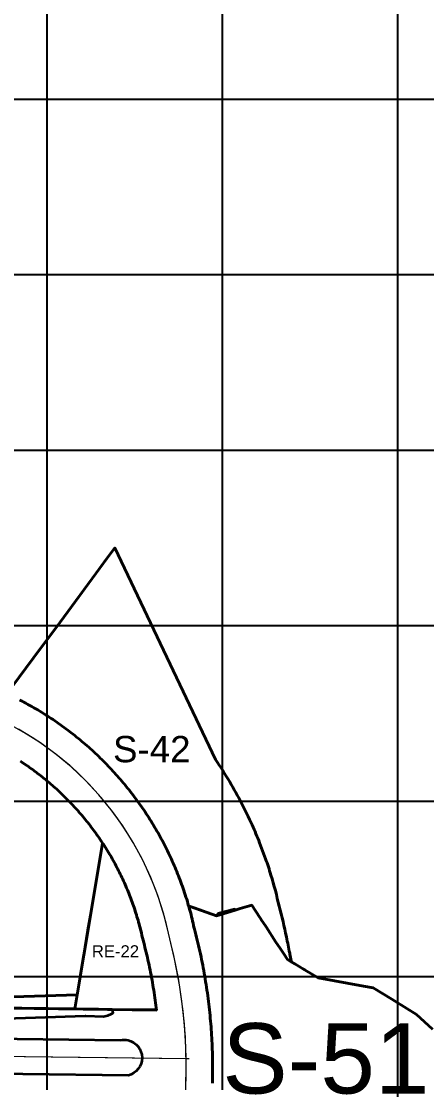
# Model space of a CAD drawing. Header units: millimetres. Extents: x 464536 to 476893, y 870501 to 881610.
# Drawn here: x 469685 to 469916, y 877140 to 877744 of the extents above; entities that cross this region are included whole.
import ezdxf
from ezdxf.enums import TextEntityAlignment as Align

# ---------------------------------------------------------------- set-up
doc = ezdxf.new("R2010")
doc.units = ezdxf.units.MM
for name, color, linetype, lineweight in [('Center_1', 7, 'Continuous', 5), ('Land Use Code', 7, 'Continuous', 35), ('Proposed Road Net work', 7, 'Continuous', 35), ('Recreational _ Environmental', 84, 'Continuous', 35), ('Services', 170, 'Continuous', 35)]:
    doc.layers.add(name, color=color, linetype=linetype, lineweight=lineweight)
doc.layers.add('Grid1', color=7, linetype='Continuous')
doc.styles.add('Arial', font='arial.ttf')

msp = doc.modelspace()

# ---------------------------------------------------------------- linework, layer by layer
at = {"layer": 'Center_1'}
for points in [[(469779.06, 877135.34), (469779.28, 877150.39), (469778.75, 877165.42), (469777.46, 877180.41), (469775.41, 877195.32), (469772.62, 877210.1), (469769.08, 877224.73), (469766.38, 877235.55), (469763, 877246.19), (469758.95, 877256.58), (469754.25, 877266.71), (469748.92, 877276.51), (469742.99, 877285.96), (469736.46, 877295.01), (469729.38, 877303.64), (469721.77, 877311.8), (469713.66, 877319.46), (469705.08, 877326.59), (469696.07, 877333.17), (469686.66, 877339.17), (469676.89, 877344.55)], [(468736.01, 877215.92), (468901.43, 877194.57), (469100.4, 877170.76), (469235.86, 877162.82), (469437.48, 877158.06), (469594.11, 877155.67), (469780.91, 877153.29)]]:
    msp.add_lwpolyline(points, dxfattribs=at)
for points in [[(469779.24, 877153.31, 0), (469779.03, 877159.89, 0), (469778.69, 877166.45, 0), (469778.19, 877173, 0), (469777.55, 877179.55, 0), (469776.77, 877186.07, 0), (469775.85, 877192.58, 0), (469774.78, 877199.07, 0), (469773.57, 877205.53, 0), (469772.21, 877211.96, 0), (469770.72, 877218.36, 0), (469769.08, 877224.73, 0), (469767.93, 877229.72, 0), (469766.62, 877234.68, 0), (469765.18, 877239.6, 0), (469763.59, 877244.48, 0), (469761.86, 877249.31, 0), (469759.99, 877254.08, 0), (469757.98, 877258.8, 0), (469755.84, 877263.46, 0), (469753.56, 877268.05, 0), (469751.15, 877272.58, 0), (469748.61, 877277.04, 0), (469745.95, 877281.41, 0), (469743.15, 877285.71, 0), (469740.23, 877289.93, 0), (469737.19, 877294.06, 0), (469734.03, 877298.1, 0), (469730.76, 877302.05, 0), (469727.37, 877305.9, 0), (469723.87, 877309.65, 0), (469720.27, 877313.29, 0), (469716.56, 877316.83, 0), (469712.75, 877320.26, 0), (469708.84, 877323.58, 0), (469704.83, 877326.79, 0), (469700.74, 877329.87, 0), (469696.56, 877332.84, 0), (469692.29, 877335.68, 0), (469687.94, 877338.4, 0), (469683.52, 877340.99, 0)], [(469120.53, 877169.58, 0), (469235.86, 877162.82, 0), (469437.48, 877158.06, 0), (469594.11, 877155.67, 0), (469779.24, 877153.31, 0)], [(469709.04, 876795.49, 0), (469711.37, 876805.11, 0), (469762.62, 877033.52, 0), (469770.61, 877075.85, 0), (469772.56, 877084.32, 0), (469774.28, 877092.83, 0), (469775.74, 877101.39, 0), (469776.95, 877109.99, 0), (469777.91, 877118.62, 0), (469778.62, 877127.28, 0), (469779.08, 877135.95, 0), (469779.29, 877144.63, 0), (469779.24, 877153.31, 0)], [(469779.24, 877153.31, 0), (469780.91, 877153.29, 0)]]:
    msp.add_polyline3d(points, dxfattribs=at)
at = {"layer": 'Grid1'}
for p, q in [((469700, 870600), (469700, 881600)), ((469800, 870600), (469800, 881600)), ((469900, 870600), (469900, 881600)), ((464700, 877700), (472600, 877700)), ((464700, 877600), (472600, 877600)), ((464700, 877500), (472600, 877500)), ((464700, 877400), (472600, 877400)), ((464700, 877300), (472600, 877300)), ((464700, 877200), (472600, 877200))]:
    msp.add_line(p, q, dxfattribs=at)
at = {"layer": 'Proposed Road Net work'}
for points in [[(469684.4, 877357.56, 0), (469685.55, 877356.96, 0), (469686.68, 877356.36, 0), (469687.82, 877355.75, 0), (469688.95, 877355.13, 0), (469690.07, 877354.51, 0), (469691.2, 877353.88, 0), (469692.31, 877353.24, 0), (469693.43, 877352.59, 0), (469694.54, 877351.93, 0), (469695.64, 877351.27, 0), (469696.74, 877350.6, 0), (469697.84, 877349.92, 0), (469698.93, 877349.24, 0), (469700.01, 877348.55, 0), (469701.1, 877347.85, 0), (469702.17, 877347.14, 0), (469703.25, 877346.43, 0), (469704.31, 877345.7, 0), (469705.38, 877344.98, 0), (469706.43, 877344.24, 0), (469707.49, 877343.5, 0), (469708.53, 877342.75, 0), (469709.58, 877341.99, 0), (469710.61, 877341.23, 0), (469711.64, 877340.46, 0), (469712.67, 877339.68, 0), (469713.69, 877338.9, 0), (469714.71, 877338.11, 0), (469715.72, 877337.31, 0), (469716.73, 877336.5, 0), (469717.73, 877335.69, 0), (469718.72, 877334.87, 0), (469719.71, 877334.05, 0), (469720.7, 877333.22, 0), (469721.67, 877332.38, 0), (469722.65, 877331.53, 0), (469723.61, 877330.68, 0), (469724.57, 877329.82, 0), (469725.53, 877328.96, 0), (469726.48, 877328.09, 0), (469727.42, 877327.21, 0), (469728.36, 877326.33, 0), (469729.29, 877325.44, 0), (469730.22, 877324.54, 0), (469731.14, 877323.64, 0), (469732.05, 877322.73, 0), (469732.96, 877321.82, 0), (469733.86, 877320.9, 0), (469734.75, 877319.97, 0), (469735.64, 877319.04, 0), (469736.52, 877318.1, 0), (469737.4, 877317.16, 0), (469738.27, 877316.21, 0), (469739.13, 877315.25, 0), (469739.99, 877314.29, 0), (469740.84, 877313.32, 0), (469741.68, 877312.35, 0), (469742.52, 877311.37, 0), (469743.35, 877310.39, 0), (469744.18, 877309.4, 0), (469744.99, 877308.4, 0), (469745.8, 877307.4, 0), (469746.61, 877306.39, 0), (469747.41, 877305.38, 0), (469748.2, 877304.36, 0), (469748.98, 877303.34, 0), (469749.76, 877302.31, 0), (469750.53, 877301.28, 0), (469751.29, 877300.24, 0), (469752.04, 877299.2, 0), (469752.79, 877298.15, 0), (469753.53, 877297.1, 0), (469754.27, 877296.04, 0), (469755, 877294.98, 0), (469755.72, 877293.91, 0), (469756.43, 877292.83, 0), (469757.13, 877291.76, 0), (469757.83, 877290.67, 0), (469758.52, 877289.59, 0), (469759.21, 877288.5, 0), (469759.88, 877287.4, 0), (469760.55, 877286.3, 0), (469761.21, 877285.19, 0), (469761.87, 877284.08, 0), (469762.51, 877282.97, 0), (469763.15, 877281.85, 0), (469763.79, 877280.73, 0), (469764.41, 877279.6, 0), (469765.03, 877278.47, 0), (469765.64, 877277.34, 0), (469766.24, 877276.2, 0), (469766.83, 877275.05, 0), (469767.42, 877273.91, 0), (469768, 877272.76, 0), (469768.57, 877271.6, 0), (469769.13, 877270.44, 0), (469769.68, 877269.28, 0), (469770.23, 877268.11, 0), (469770.77, 877266.94, 0), (469771.3, 877265.77, 0), (469771.82, 877264.59, 0), (469772.34, 877263.41, 0), (469772.85, 877262.23, 0), (469773.35, 877261.04, 0), (469773.84, 877259.85, 0), (469774.32, 877258.66, 0), (469774.8, 877257.46, 0), (469775.26, 877256.26, 0), (469775.72, 877255.06, 0), (469776.17, 877253.85, 0), (469776.62, 877252.65, 0), (469777.05, 877251.43, 0), (469777.48, 877250.21, 0), (469777.9, 877248.99, 0), (469778.31, 877247.77, 0), (469778.71, 877246.55, 0), (469779.1, 877245.32, 0), (469779.49, 877244.09, 0), (469779.87, 877242.86, 0), (469780.24, 877241.63, 0), (469780.6, 877240.39, 0), (469780.95, 877239.15, 0), (469781.29, 877237.91, 0), (469781.63, 877236.67, 0), (469781.96, 877235.42, 0), (469782.28, 877234.17, 0), (469782.59, 877232.92, 0), (469782.89, 877231.67, 0), (469783.18, 877230.42, 0), (469783.47, 877229.16, 0), (469783.66, 877228.27, 0), (469783.98, 877227.06, 0), (469784.39, 877225.5, 0), (469784.79, 877223.94, 0), (469785.18, 877222.37, 0), (469785.56, 877220.81, 0), (469785.94, 877219.24, 0), (469786.3, 877217.67, 0), (469786.66, 877216.1, 0), (469787.01, 877214.52, 0), (469787.35, 877212.95, 0), (469787.69, 877211.37, 0), (469788.01, 877209.79, 0), (469788.33, 877208.21, 0), (469788.64, 877206.62, 0), (469788.94, 877205.04, 0), (469789.23, 877203.45, 0), (469789.52, 877201.87, 0), (469789.79, 877200.28, 0), (469790.06, 877198.69, 0), (469790.32, 877197.1, 0), (469790.57, 877195.5, 0), (469790.82, 877193.91, 0), (469791.05, 877192.31, 0), (469791.28, 877190.72, 0), (469791.5, 877189.12, 0), (469791.71, 877187.52, 0), (469791.91, 877185.92, 0), (469792.11, 877184.32, 0), (469792.29, 877182.72, 0), (469792.47, 877181.12, 0), (469792.64, 877179.51, 0), (469792.8, 877177.91, 0), (469792.96, 877176.3, 0), (469793.1, 877174.7, 0), (469793.24, 877173.09, 0), (469793.37, 877171.48, 0), (469793.49, 877169.87, 0), (469793.6, 877168.27, 0), (469793.7, 877166.66, 0), (469793.8, 877165.05, 0), (469793.88, 877163.44, 0), (469793.96, 877161.82, 0), (469794.03, 877160.21, 0), (469794.1, 877158.6, 0), (469794.15, 877156.99, 0), (469794.2, 877155.38, 0), (469794.23, 877153.77, 0), (469794.26, 877152.15, 0), (469794.28, 877150.54, 0), (469794.29, 877148.93, 0), (469794.3, 877147.32, 0), (469794.29, 877145.7, 0), (469794.28, 877144.09, 0), (469794.26, 877142.48, 0), (469794.23, 877140.87, 0), (469794.19, 877139.25, 0)], [(469684.4, 877357.56, 0), (469685.55, 877356.96, 0), (469686.68, 877356.36, 0), (469687.82, 877355.75, 0), (469688.95, 877355.13, 0), (469690.07, 877354.51, 0), (469691.2, 877353.88, 0), (469692.31, 877353.24, 0), (469693.43, 877352.59, 0), (469694.54, 877351.93, 0), (469695.64, 877351.27, 0), (469696.74, 877350.6, 0), (469697.84, 877349.92, 0), (469698.93, 877349.24, 0), (469700.01, 877348.55, 0), (469701.1, 877347.85, 0), (469702.17, 877347.14, 0), (469703.25, 877346.43, 0), (469704.31, 877345.7, 0), (469705.38, 877344.98, 0), (469706.43, 877344.24, 0), (469707.49, 877343.5, 0), (469708.53, 877342.75, 0), (469709.58, 877341.99, 0), (469710.61, 877341.23, 0), (469711.64, 877340.46, 0), (469712.67, 877339.68, 0), (469713.69, 877338.9, 0), (469714.71, 877338.11, 0), (469715.72, 877337.31, 0), (469716.73, 877336.5, 0), (469717.73, 877335.69, 0), (469718.72, 877334.87, 0), (469719.71, 877334.05, 0), (469720.7, 877333.22, 0), (469721.67, 877332.38, 0), (469722.65, 877331.53, 0), (469723.61, 877330.68, 0), (469724.57, 877329.82, 0), (469725.53, 877328.96, 0), (469726.48, 877328.09, 0), (469727.42, 877327.21, 0), (469728.36, 877326.33, 0), (469729.29, 877325.44, 0), (469730.22, 877324.54, 0), (469731.14, 877323.64, 0), (469732.05, 877322.73, 0), (469732.96, 877321.82, 0), (469733.86, 877320.9, 0), (469734.75, 877319.97, 0), (469735.64, 877319.04, 0), (469736.52, 877318.1, 0), (469737.4, 877317.16, 0), (469738.27, 877316.21, 0), (469739.13, 877315.25, 0), (469739.99, 877314.29, 0), (469740.84, 877313.32, 0), (469741.68, 877312.35, 0), (469742.52, 877311.37, 0), (469743.35, 877310.39, 0), (469744.18, 877309.4, 0), (469744.99, 877308.4, 0), (469745.8, 877307.4, 0), (469746.61, 877306.39, 0), (469747.41, 877305.38, 0), (469748.2, 877304.36, 0), (469748.98, 877303.34, 0), (469749.76, 877302.31, 0), (469750.53, 877301.28, 0), (469751.29, 877300.24, 0), (469752.04, 877299.2, 0), (469752.79, 877298.15, 0), (469753.53, 877297.1, 0), (469754.27, 877296.04, 0), (469755, 877294.98, 0), (469755.72, 877293.91, 0), (469756.43, 877292.83, 0), (469757.13, 877291.76, 0), (469757.83, 877290.67, 0), (469758.52, 877289.59, 0), (469759.21, 877288.5, 0), (469759.88, 877287.4, 0), (469760.55, 877286.3, 0), (469761.21, 877285.19, 0), (469761.87, 877284.08, 0), (469762.51, 877282.97, 0), (469763.15, 877281.85, 0), (469763.79, 877280.73, 0), (469764.41, 877279.6, 0), (469765.03, 877278.47, 0), (469765.64, 877277.34, 0), (469766.24, 877276.2, 0), (469766.83, 877275.05, 0), (469767.42, 877273.91, 0), (469768, 877272.76, 0), (469768.57, 877271.6, 0), (469769.13, 877270.44, 0), (469769.68, 877269.28, 0), (469770.23, 877268.11, 0), (469770.77, 877266.94, 0), (469771.3, 877265.77, 0), (469771.82, 877264.59, 0), (469772.34, 877263.41, 0), (469772.85, 877262.23, 0), (469773.35, 877261.04, 0), (469773.84, 877259.85, 0), (469774.32, 877258.66, 0), (469774.8, 877257.46, 0), (469775.26, 877256.26, 0), (469775.72, 877255.06, 0), (469776.17, 877253.85, 0), (469776.62, 877252.65, 0), (469777.05, 877251.43, 0), (469777.48, 877250.21, 0), (469777.9, 877248.99, 0), (469778.31, 877247.77, 0), (469778.71, 877246.55, 0), (469779.1, 877245.32, 0), (469779.49, 877244.09, 0), (469779.87, 877242.86, 0), (469780.24, 877241.63, 0), (469780.6, 877240.39, 0), (469780.95, 877239.15, 0), (469781.29, 877237.91, 0), (469781.63, 877236.67, 0), (469781.96, 877235.42, 0), (469782.28, 877234.17, 0), (469782.59, 877232.92, 0), (469782.89, 877231.67, 0), (469783.18, 877230.42, 0), (469783.47, 877229.16, 0), (469783.66, 877228.27, 0), (469783.98, 877227.06, 0), (469784.39, 877225.5, 0), (469784.79, 877223.94, 0), (469785.18, 877222.37, 0), (469785.56, 877220.81, 0), (469785.94, 877219.24, 0), (469786.3, 877217.67, 0), (469786.66, 877216.1, 0), (469787.01, 877214.52, 0), (469787.35, 877212.95, 0), (469787.69, 877211.37, 0), (469788.01, 877209.79, 0), (469788.33, 877208.21, 0), (469788.64, 877206.62, 0), (469788.94, 877205.04, 0), (469789.23, 877203.45, 0), (469789.52, 877201.87, 0), (469789.79, 877200.28, 0), (469790.06, 877198.69, 0), (469790.32, 877197.1, 0), (469790.57, 877195.5, 0), (469790.82, 877193.91, 0), (469791.05, 877192.31, 0), (469791.28, 877190.72, 0), (469791.5, 877189.12, 0), (469791.71, 877187.52, 0), (469791.91, 877185.92, 0), (469792.11, 877184.32, 0), (469792.29, 877182.72, 0), (469792.47, 877181.12, 0), (469792.64, 877179.51, 0), (469792.8, 877177.91, 0), (469792.96, 877176.3, 0), (469793.1, 877174.7, 0), (469793.24, 877173.09, 0), (469793.37, 877171.48, 0), (469793.49, 877169.87, 0), (469793.6, 877168.27, 0), (469793.7, 877166.66, 0), (469793.8, 877165.05, 0), (469793.88, 877163.44, 0), (469793.96, 877161.82, 0), (469794.03, 877160.21, 0), (469794.1, 877158.6, 0), (469794.15, 877156.99, 0), (469794.2, 877155.38, 0), (469794.23, 877153.77, 0), (469794.26, 877152.15, 0), (469794.28, 877150.54, 0), (469794.29, 877148.93, 0), (469794.3, 877147.32, 0), (469794.29, 877145.7, 0), (469794.28, 877144.09, 0), (469794.26, 877142.48, 0), (469794.23, 877140.87, 0), (469794.19, 877139.25, 0)], [(469594.5, 877183.17, 0), (469762.3, 877180.97, 0), (469762.14, 877182.23, 0), (469761.96, 877183.67, 0), (469761.77, 877185.12, 0), (469761.57, 877186.56, 0), (469761.36, 877188.01, 0), (469761.15, 877189.45, 0), (469760.93, 877190.89, 0), (469760.7, 877192.33, 0), (469760.47, 877193.77, 0), (469760.22, 877195.21, 0), (469759.97, 877196.65, 0), (469759.72, 877198.08, 0), (469759.45, 877199.51, 0), (469759.18, 877200.95, 0), (469758.9, 877202.38, 0), (469758.61, 877203.81, 0), (469758.32, 877205.24, 0), (469758.02, 877206.66, 0), (469757.71, 877208.09, 0), (469757.39, 877209.51, 0), (469757.07, 877210.93, 0), (469756.74, 877212.35, 0), (469756.4, 877213.77, 0), (469756.05, 877215.19, 0), (469755.7, 877216.6, 0), (469755.34, 877218.02, 0), (469754.97, 877219.43, 0), (469754.59, 877220.87, 0), (469754.43, 877221.5, 0), (469754.19, 877222.62, 0), (469753.95, 877223.67, 0), (469753.7, 877224.73, 0), (469753.45, 877225.79, 0), (469753.19, 877226.84, 0), (469752.92, 877227.9, 0), (469752.64, 877228.95, 0), (469752.36, 877229.99, 0), (469752.07, 877231.04, 0), (469751.77, 877232.09, 0), (469751.47, 877233.13, 0), (469751.15, 877234.17, 0), (469750.84, 877235.21, 0), (469750.51, 877236.25, 0), (469750.18, 877237.28, 0), (469749.84, 877238.31, 0), (469749.49, 877239.34, 0), (469749.14, 877240.37, 0), (469748.78, 877241.39, 0), (469748.41, 877242.42, 0), (469748.04, 877243.44, 0), (469747.66, 877244.45, 0), (469747.27, 877245.47, 0), (469746.88, 877246.48, 0), (469746.48, 877247.49, 0), (469746.07, 877248.5, 0), (469745.65, 877249.5, 0), (469745.23, 877250.5, 0), (469744.81, 877251.5, 0), (469744.37, 877252.5, 0), (469743.93, 877253.49, 0), (469743.48, 877254.48, 0), (469743.03, 877255.47, 0), (469742.57, 877256.45, 0), (469742.1, 877257.43, 0), (469741.62, 877258.41, 0), (469741.14, 877259.38, 0), (469740.65, 877260.35, 0), (469740.16, 877261.32, 0), (469739.66, 877262.28, 0), (469739.15, 877263.24, 0), (469738.64, 877264.2, 0), (469738.12, 877265.16, 0), (469737.59, 877266.11, 0), (469737.06, 877267.05, 0), (469736.52, 877268, 0), (469735.98, 877268.94, 0), (469735.42, 877269.87, 0), (469734.87, 877270.8, 0), (469734.3, 877271.73, 0), (469733.73, 877272.66, 0), (469733.15, 877273.58, 0), (469732.57, 877274.49, 0), (469731.98, 877275.41, 0), (469731.39, 877276.31, 0), (469730.79, 877277.22, 0), (469730.18, 877278.12, 0), (469729.56, 877279.02, 0), (469728.95, 877279.91, 0), (469728.32, 877280.8, 0), (469727.69, 877281.68, 0), (469727.05, 877282.56, 0), (469726.41, 877283.44, 0), (469725.76, 877284.31, 0), (469725.1, 877285.17, 0), (469724.44, 877286.04, 0), (469723.78, 877286.89, 0), (469723.1, 877287.75, 0), (469722.43, 877288.6, 0), (469721.74, 877289.44, 0), (469721.05, 877290.28, 0), (469720.36, 877291.12, 0), (469719.66, 877291.95, 0), (469718.95, 877292.77, 0), (469718.24, 877293.59, 0), (469717.52, 877294.41, 0), (469716.8, 877295.22, 0), (469716.07, 877296.03, 0), (469715.34, 877296.83, 0), (469714.6, 877297.62, 0), (469713.86, 877298.41, 0), (469713.11, 877299.2, 0), (469712.35, 877299.98, 0), (469711.59, 877300.76, 0), (469710.83, 877301.53, 0), (469710.06, 877302.3, 0), (469709.28, 877303.06, 0), (469708.5, 877303.81, 0), (469707.71, 877304.56, 0), (469706.92, 877305.31, 0), (469706.13, 877306.05, 0), (469705.33, 877306.78, 0), (469704.52, 877307.51, 0), (469703.71, 877308.23, 0), (469702.9, 877308.95, 0), (469702.08, 877309.66, 0), (469701.25, 877310.37, 0), (469700.42, 877311.07, 0), (469699.59, 877311.77, 0), (469698.75, 877312.46, 0), (469697.9, 877313.14, 0), (469697.06, 877313.82, 0), (469696.2, 877314.49, 0), (469695.35, 877315.16, 0), (469694.48, 877315.82, 0), (469693.62, 877316.48, 0), (469692.75, 877317.13, 0), (469691.87, 877317.77, 0), (469690.99, 877318.41, 0), (469690.11, 877319.04, 0), (469689.22, 877319.67, 0), (469688.33, 877320.29, 0), (469687.43, 877320.9, 0), (469686.53, 877321.51, 0), (469685.63, 877322.11, 0), (469684.72, 877322.71, 0)], [(469594.5, 877183.17, 0), (469762.3, 877180.97, 0), (469762.14, 877182.23, 0), (469761.96, 877183.67, 0), (469761.77, 877185.12, 0), (469761.57, 877186.56, 0), (469761.36, 877188.01, 0), (469761.15, 877189.45, 0), (469760.93, 877190.89, 0), (469760.7, 877192.33, 0), (469760.47, 877193.77, 0), (469760.22, 877195.21, 0), (469759.97, 877196.65, 0), (469759.72, 877198.08, 0), (469759.45, 877199.51, 0), (469759.18, 877200.95, 0), (469758.9, 877202.38, 0), (469758.61, 877203.81, 0), (469758.32, 877205.24, 0), (469758.02, 877206.66, 0), (469757.71, 877208.09, 0), (469757.39, 877209.51, 0), (469757.07, 877210.93, 0), (469756.74, 877212.35, 0), (469756.4, 877213.77, 0), (469756.05, 877215.19, 0), (469755.7, 877216.6, 0), (469755.34, 877218.02, 0), (469754.97, 877219.43, 0), (469754.59, 877220.87, 0), (469754.43, 877221.5, 0), (469754.19, 877222.62, 0), (469753.95, 877223.67, 0), (469753.7, 877224.73, 0), (469753.45, 877225.79, 0), (469753.19, 877226.84, 0), (469752.92, 877227.9, 0), (469752.64, 877228.95, 0), (469752.36, 877229.99, 0), (469752.07, 877231.04, 0), (469751.77, 877232.09, 0), (469751.47, 877233.13, 0), (469751.15, 877234.17, 0), (469750.84, 877235.21, 0), (469750.51, 877236.25, 0), (469750.18, 877237.28, 0), (469749.84, 877238.31, 0), (469749.49, 877239.34, 0), (469749.14, 877240.37, 0), (469748.78, 877241.39, 0), (469748.41, 877242.42, 0), (469748.04, 877243.44, 0), (469747.66, 877244.45, 0), (469747.27, 877245.47, 0), (469746.88, 877246.48, 0), (469746.48, 877247.49, 0), (469746.07, 877248.5, 0), (469745.65, 877249.5, 0), (469745.23, 877250.5, 0), (469744.81, 877251.5, 0), (469744.37, 877252.5, 0), (469743.93, 877253.49, 0), (469743.48, 877254.48, 0), (469743.03, 877255.47, 0), (469742.57, 877256.45, 0), (469742.1, 877257.43, 0), (469741.62, 877258.41, 0), (469741.14, 877259.38, 0), (469740.65, 877260.35, 0), (469740.16, 877261.32, 0), (469739.66, 877262.28, 0), (469739.15, 877263.24, 0), (469738.64, 877264.2, 0), (469738.12, 877265.16, 0), (469737.59, 877266.11, 0), (469737.06, 877267.05, 0), (469736.52, 877268, 0), (469735.98, 877268.94, 0), (469735.42, 877269.87, 0), (469734.87, 877270.8, 0), (469734.3, 877271.73, 0), (469733.73, 877272.66, 0), (469733.15, 877273.58, 0), (469732.57, 877274.49, 0), (469731.98, 877275.41, 0), (469731.39, 877276.31, 0), (469730.79, 877277.22, 0), (469730.18, 877278.12, 0), (469729.56, 877279.02, 0), (469728.95, 877279.91, 0), (469728.32, 877280.8, 0), (469727.69, 877281.68, 0), (469727.05, 877282.56, 0), (469726.41, 877283.44, 0), (469725.76, 877284.31, 0), (469725.1, 877285.17, 0), (469724.44, 877286.04, 0), (469723.78, 877286.89, 0), (469723.1, 877287.75, 0), (469722.43, 877288.6, 0), (469721.74, 877289.44, 0), (469721.05, 877290.28, 0), (469720.36, 877291.12, 0), (469719.66, 877291.95, 0), (469718.95, 877292.77, 0), (469718.24, 877293.59, 0), (469717.52, 877294.41, 0), (469716.8, 877295.22, 0), (469716.07, 877296.03, 0), (469715.34, 877296.83, 0), (469714.6, 877297.62, 0), (469713.86, 877298.41, 0), (469713.11, 877299.2, 0), (469712.35, 877299.98, 0), (469711.59, 877300.76, 0), (469710.83, 877301.53, 0), (469710.06, 877302.3, 0), (469709.28, 877303.06, 0), (469708.5, 877303.81, 0), (469707.71, 877304.56, 0), (469706.92, 877305.31, 0), (469706.13, 877306.05, 0), (469705.33, 877306.78, 0), (469704.52, 877307.51, 0), (469703.71, 877308.23, 0), (469702.9, 877308.95, 0), (469702.08, 877309.66, 0), (469701.25, 877310.37, 0), (469700.42, 877311.07, 0), (469699.59, 877311.77, 0), (469698.75, 877312.46, 0), (469697.9, 877313.14, 0), (469697.06, 877313.82, 0), (469696.2, 877314.49, 0), (469695.35, 877315.16, 0), (469694.48, 877315.82, 0), (469693.62, 877316.48, 0), (469692.75, 877317.13, 0), (469691.87, 877317.77, 0), (469690.99, 877318.41, 0), (469690.11, 877319.04, 0), (469689.22, 877319.67, 0), (469688.33, 877320.29, 0), (469687.43, 877320.9, 0), (469686.53, 877321.51, 0), (469685.63, 877322.11, 0), (469684.72, 877322.71, 0)]]:
    msp.add_polyline3d(points, dxfattribs=at)
at = {"layer": 'Recreational _ Environmental'}
msp.add_lwpolyline([(469919.69, 877170.12), (469910.64, 877178.5), (469905.15, 877181.82), (469896.45, 877187.1), (469885.79, 877193.57), (469880.44, 877194.54), (469854.44, 877199.27), (469847.18, 877203.66), (469846.92, 877203.82), (469846.2, 877204.25), (469841.23, 877207.25), (469839.14, 877208.52), (469839.06, 877208.95), (469839.03, 877208.97, 0.002626), (469838.37, 877212.73), (469838.26, 877213.31, 0.00652), (469836.42, 877222.6, 0.012372), (469832.26, 877240.09, 0.019081), (469827.55, 877257.91, 0.010053), (469824.53, 877267.14), (469821.13, 877276.27, 0.011443), (469816.82, 877286.45, 0.028654), (469804.05, 877310.98, 0.015572), (469795.96, 877323.66), (469738.53, 877444.41), (469733.91, 877438.16), (469707.23, 877402.04), (469692.15, 877381.65), (469687.81, 877375.77), (469680.18, 877365.44)], format="xyb", dxfattribs=at)
for points in [[(469715.66, 877181.63), (469717.02, 877189.73), (469718.93, 877201.11), (469720.8, 877212.29), (469723.19, 877226.54), (469724.58, 877234.81), (469731.5, 877276.14), (469731.98, 877275.41), (469732.48, 877274.64), (469732.57, 877274.49), (469733.15, 877273.58), (469733.73, 877272.66), (469734.3, 877271.73), (469734.87, 877270.8), (469735.42, 877269.87), (469735.98, 877268.94), (469736.52, 877268), (469737.06, 877267.05), (469737.59, 877266.11), (469738.12, 877265.16), (469738.64, 877264.2), (469739.15, 877263.24), (469739.66, 877262.28), (469740.16, 877261.32), (469740.65, 877260.35), (469741.14, 877259.38), (469741.62, 877258.41), (469742.1, 877257.43), (469742.57, 877256.45), (469743.03, 877255.47), (469743.48, 877254.48), (469743.93, 877253.49), (469744.37, 877252.5), (469744.81, 877251.5), (469745.23, 877250.5), (469745.65, 877249.5), (469746.07, 877248.5), (469746.48, 877247.49), (469746.88, 877246.48), (469747.27, 877245.47), (469747.66, 877244.45), (469748.04, 877243.44), (469748.41, 877242.42), (469748.78, 877241.39), (469749.14, 877240.37), (469749.49, 877239.34), (469749.84, 877238.31), (469750.18, 877237.28), (469750.51, 877236.25), (469750.84, 877235.21), (469751.15, 877234.17), (469751.47, 877233.13), (469751.77, 877232.09), (469752.07, 877231.04), (469752.36, 877229.99), (469752.64, 877228.95), (469752.92, 877227.9), (469753.19, 877226.84), (469753.45, 877225.79), (469753.7, 877224.73), (469753.95, 877223.67), (469754.19, 877222.62), (469754.43, 877221.5), (469754.59, 877220.87), (469754.97, 877219.43), (469755.34, 877218.02), (469755.7, 877216.6), (469756.05, 877215.19), (469756.4, 877213.77), (469756.74, 877212.35), (469757.07, 877210.93), (469757.39, 877209.51), (469757.71, 877208.09), (469758.02, 877206.66), (469758.32, 877205.24), (469758.61, 877203.81), (469758.9, 877202.38), (469759.18, 877200.95), (469759.45, 877199.51), (469759.72, 877198.08), (469759.97, 877196.65), (469760.22, 877195.21), (469760.47, 877193.77), (469760.7, 877192.33), (469760.93, 877190.89), (469761.15, 877189.45), (469761.36, 877188.01), (469761.57, 877186.56), (469761.77, 877185.12), (469761.96, 877183.67), (469762.14, 877182.23), (469762.29, 877181.03), (469737.05, 877181.35), (469729.25, 877181.45)], [(469807.11, 877237.88), (469796.54, 877234.62), (469797.43, 877235.92), (469806.99, 877238.37)], [(469715.66, 877181.63), (469594.5, 877183.17), (469565.7, 877183.61), (469559.5, 877183.7), (469479.44, 877184.92), (469527.65, 877184.79), (469546.2, 877184.74), (469562.64, 877184.7), (469649.64, 877187.53), (469717.02, 877189.73)]]:
    msp.add_lwpolyline(points, close=True, dxfattribs=at)
msp.add_lwpolyline([(469291.96, 877189), (469405.25, 877186.32), (469438.01, 877185.55), (469449.01, 877185.38), (469460.49, 877185.21), (469465.98, 877184.96), (469479.44, 877184.92), (469559.5, 877183.7), (469565.7, 877183.61), (469594.5, 877183.17), (469729.25, 877181.45), (469737.05, 877181.35), (469737.16, 877180.47), (469737.33, 877179.17), (469736.44, 877178.62), (469734.25, 877177.72), (469731.96, 877177.18), (469721.97, 877177.47), (469721.51, 877177.47), (469636.3, 877174.7), (469578, 877174.56), (469453.38, 877176.42), (469375.33, 877179.06), (469297.1, 877180.12)], dxfattribs=at)
msp.add_lwpolyline([(469594.25, 877165.67), (469741.75, 877163.79, -0.10542), (469746.03, 877163.74, -0.790996), (469746.22, 877143.74), (469625.48, 877145.27), (469612.38, 877145), (469612.01, 877145.45), (469593.97, 877145.68), (469583.44, 877145.84), (469582.44, 877144.73), (469497.92, 877146.91), (469459.52, 877147.31, -0.051187), (469457.46, 877147.75, -0.802908), (469459.37, 877167.72, -0.069025), (469462.19, 877167.68)], format="xyb", close=True, dxfattribs=at)
at = {"layer": 'Services'}
msp.add_lwpolyline([(469680.18, 877365.44), (469687.81, 877375.77), (469692.15, 877381.65), (469707.23, 877402.04), (469727.82, 877429.91), (469733.91, 877438.16), (469738.53, 877444.41), (469795.96, 877323.66, -0.015572), (469804.05, 877310.98, -0.028654), (469816.82, 877286.45, -0.011443), (469821.13, 877276.27), (469824.53, 877267.14, -0.010054), (469827.55, 877257.91, -0.019081), (469832.26, 877240.09, -0.012372), (469836.42, 877222.6, -0.00652), (469838.26, 877213.31), (469838.37, 877212.73, -0.002626), (469839.03, 877208.97), (469839.06, 877208.95), (469839.14, 877208.52), (469836.93, 877209.86), (469834.87, 877212.98), (469834.12, 877214.12), (469832.55, 877216.51), (469830.43, 877219.73), (469824.8, 877228.29), (469821.83, 877232.8), (469821.72, 877232.98), (469821.29, 877233.63), (469816.67, 877240.65), (469816.57, 877240.81), (469810.02, 877238.79), (469807.11, 877237.88), (469806.99, 877238.37), (469797.43, 877235.92), (469796.54, 877234.62), (469783.83, 877239.12), (469781.4, 877239.98), (469780.73, 877239.91), (469780.6, 877240.39), (469780.24, 877241.63), (469779.87, 877242.86), (469779.49, 877244.09), (469779.1, 877245.32), (469778.71, 877246.55), (469778.31, 877247.77), (469777.9, 877248.99), (469777.48, 877250.21), (469777.05, 877251.43), (469776.62, 877252.65), (469776.17, 877253.85), (469775.72, 877255.06), (469775.26, 877256.26), (469774.8, 877257.46), (469774.32, 877258.66), (469773.84, 877259.85), (469773.35, 877261.04), (469772.85, 877262.23), (469772.34, 877263.41), (469771.82, 877264.59), (469771.3, 877265.77), (469770.77, 877266.94), (469770.23, 877268.11), (469769.68, 877269.28), (469769.13, 877270.44), (469768.57, 877271.6), (469768, 877272.76), (469767.42, 877273.91), (469766.83, 877275.05), (469766.24, 877276.2), (469765.64, 877277.34), (469765.03, 877278.47), (469764.41, 877279.6), (469763.79, 877280.73), (469763.15, 877281.85), (469762.51, 877282.97), (469761.87, 877284.08), (469761.21, 877285.19), (469760.55, 877286.3), (469759.88, 877287.4), (469759.21, 877288.5), (469758.52, 877289.59), (469757.83, 877290.67), (469757.13, 877291.76), (469756.43, 877292.83), (469755.72, 877293.91), (469755, 877294.98), (469754.27, 877296.04), (469753.53, 877297.1), (469752.79, 877298.15), (469752.04, 877299.2), (469751.29, 877300.24), (469750.53, 877301.28), (469749.76, 877302.31), (469748.98, 877303.34), (469748.2, 877304.36), (469747.41, 877305.38), (469746.61, 877306.39), (469745.8, 877307.4), (469744.99, 877308.4), (469744.18, 877309.4), (469743.35, 877310.39), (469742.52, 877311.37), (469741.68, 877312.35), (469740.84, 877313.32), (469739.99, 877314.29), (469739.13, 877315.25), (469738.27, 877316.21), (469737.4, 877317.16), (469736.52, 877318.1), (469735.64, 877319.04), (469734.75, 877319.97), (469733.86, 877320.9), (469733.57, 877321.19), (469732.96, 877321.82), (469732.05, 877322.73), (469731.14, 877323.64), (469730.22, 877324.54), (469729.29, 877325.44), (469728.36, 877326.33), (469727.42, 877327.21), (469726.48, 877328.09), (469725.53, 877328.96), (469724.57, 877329.82), (469723.61, 877330.68), (469722.65, 877331.53), (469721.67, 877332.38), (469720.7, 877333.22), (469719.71, 877334.05), (469718.72, 877334.87), (469717.73, 877335.69), (469716.73, 877336.5), (469715.72, 877337.31), (469714.71, 877338.11), (469713.69, 877338.9), (469712.67, 877339.68), (469711.64, 877340.46), (469710.61, 877341.23), (469709.58, 877341.99), (469708.53, 877342.75), (469707.49, 877343.5), (469706.43, 877344.24), (469705.38, 877344.98), (469704.31, 877345.7), (469703.25, 877346.43), (469702.17, 877347.14), (469701.1, 877347.85), (469700.01, 877348.55), (469698.93, 877349.24), (469697.84, 877349.92), (469696.74, 877350.6), (469695.64, 877351.27), (469694.54, 877351.93), (469693.43, 877352.59), (469692.31, 877353.24), (469691.2, 877353.88), (469690.07, 877354.51), (469688.95, 877355.13), (469687.82, 877355.75), (469686.68, 877356.36), (469685.55, 877356.96), (469684.4, 877357.56)], format="xyb", dxfattribs=at)
msp.add_lwpolyline([(469684.72, 877322.71), (469685.63, 877322.11), (469686.53, 877321.51), (469687.43, 877320.9), (469688.33, 877320.29), (469689.22, 877319.67), (469690.11, 877319.04), (469690.99, 877318.41), (469691.87, 877317.77), (469692.75, 877317.13), (469693.62, 877316.48), (469694.48, 877315.82), (469695.35, 877315.16), (469696.2, 877314.49), (469697.06, 877313.82), (469697.9, 877313.14), (469698.75, 877312.46), (469699.59, 877311.77), (469700.42, 877311.07), (469701.25, 877310.37), (469702.08, 877309.66), (469702.9, 877308.95), (469703.71, 877308.23), (469704.52, 877307.51), (469705.33, 877306.78), (469706.13, 877306.05), (469706.92, 877305.31), (469707.71, 877304.56), (469708.5, 877303.81), (469709.28, 877303.06), (469710.06, 877302.3), (469710.83, 877301.53), (469711.59, 877300.76), (469712.35, 877299.98), (469713.11, 877299.2), (469713.86, 877298.41), (469714.6, 877297.62), (469715.34, 877296.83), (469716.07, 877296.03), (469716.8, 877295.22), (469717.52, 877294.41), (469718.24, 877293.59), (469718.95, 877292.77), (469719.66, 877291.95), (469720.36, 877291.12), (469721.05, 877290.28), (469721.74, 877289.44), (469722.43, 877288.6), (469723.1, 877287.75), (469723.78, 877286.89), (469724.44, 877286.04), (469725.1, 877285.17), (469725.76, 877284.31), (469726.41, 877283.44), (469727.05, 877282.56), (469727.69, 877281.68), (469728.32, 877280.8), (469728.95, 877279.91), (469729.56, 877279.02), (469731.5, 877276.14), (469724.58, 877234.81), (469720.8, 877212.29), (469717.02, 877189.73), (469649.64, 877187.53)], dxfattribs=at)
msp.add_polyline3d([(469794.19, 877139.25, 0), (469794.23, 877140.87, 0), (469794.26, 877142.48, 0), (469794.28, 877144.09, 0), (469794.29, 877145.7, 0), (469794.3, 877147.32, 0), (469794.29, 877148.93, 0), (469794.28, 877150.54, 0), (469794.26, 877152.15, 0), (469794.23, 877153.77, 0), (469794.2, 877155.38, 0), (469794.15, 877156.99, 0), (469794.1, 877158.6, 0), (469794.03, 877160.21, 0), (469793.96, 877161.82, 0), (469793.88, 877163.44, 0), (469793.8, 877165.05, 0), (469793.7, 877166.66, 0), (469793.6, 877168.27, 0), (469793.49, 877169.87, 0), (469793.37, 877171.48, 0), (469793.24, 877173.09, 0), (469793.1, 877174.7, 0), (469792.96, 877176.3, 0), (469792.8, 877177.91, 0), (469792.64, 877179.51, 0), (469792.47, 877181.12, 0), (469792.29, 877182.72, 0), (469792.11, 877184.32, 0), (469791.91, 877185.92, 0), (469791.71, 877187.52, 0), (469791.5, 877189.12, 0), (469791.28, 877190.72, 0), (469791.05, 877192.31, 0), (469790.82, 877193.91, 0), (469790.57, 877195.5, 0), (469790.32, 877197.1, 0), (469790.06, 877198.69, 0), (469789.79, 877200.28, 0), (469789.52, 877201.87, 0), (469789.23, 877203.45, 0), (469788.94, 877205.04, 0), (469788.64, 877206.62, 0), (469788.33, 877208.21, 0), (469788.01, 877209.79, 0), (469787.69, 877211.37, 0), (469787.35, 877212.95, 0), (469787.01, 877214.52, 0), (469786.66, 877216.1, 0), (469786.3, 877217.67, 0), (469785.94, 877219.24, 0), (469785.56, 877220.81, 0), (469785.18, 877222.37, 0), (469784.79, 877223.94, 0), (469784.39, 877225.5, 0), (469783.98, 877227.06, 0), (469783.66, 877228.27, 0), (469783.47, 877229.16, 0), (469783.18, 877230.42, 0), (469782.89, 877231.67, 0), (469782.59, 877232.92, 0), (469782.28, 877234.17, 0), (469781.96, 877235.42, 0), (469781.63, 877236.67, 0), (469781.29, 877237.91, 0), (469780.95, 877239.15, 0), (469780.73, 877239.91, 0), (469781.4, 877239.98, 0), (469796.54, 877234.62, 0), (469807.11, 877237.88, 0), (469810.02, 877238.79, 0), (469816.57, 877240.81, 0), (469816.67, 877240.65, 0), (469821.29, 877233.63, 0), (469821.72, 877232.98, 0), (469821.83, 877232.8, 0), (469824.8, 877228.29, 0), (469830.43, 877219.73, 0), (469832.55, 877216.51, 0), (469834.12, 877214.12, 0), (469834.87, 877212.98, 0), (469836.93, 877209.86, 0), (469839.14, 877208.52, 0), (469841.23, 877207.25, 0), (469846.2, 877204.25, 0), (469846.92, 877203.82, 0), (469847.18, 877203.66, 0), (469854.44, 877199.27, 0), (469880.44, 877194.54, 0), (469885.79, 877193.57, 0), (469896.45, 877187.1, 0), (469905.15, 877181.82, 0), (469910.64, 877178.5, 0), (469919.69, 877170.12, 0)], dxfattribs=at)

# ---------------------------------------------------------------- texts
at = {"layer": 'Land Use Code', "color": 7, "true_color": 0xffffff, "style": 'Arial'}
for s, height, p in [('S-42', 14.988, (469759.59, 877317.66)), ('RE-22', 6.801, (469738.87, 877209.05)), ('S-51', 40.076, (469858.91, 877121.38))]:
    msp.add_text(s, height=height, dxfattribs=at).set_placement(p, align=Align.BOTTOM_CENTER)

doc.saveas('drawing.dxf')
